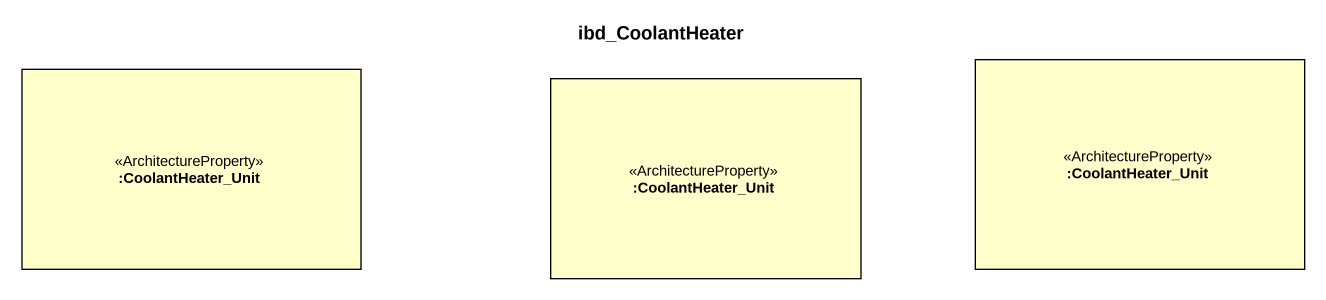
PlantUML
@startuml
title ibd_CoolantHeater
rectangle ":CoolantHeater_Unit" as CoolantHeater_Unit <<ArchitectureProperty>>
rectangle ":CoolantHeater_Unit" as CoolantHeater_Unit_2 <<ArchitectureProperty>>
rectangle ":CoolantHeater_Unit" as CoolantHeater_Unit_3 <<ArchitectureProperty>>
@enduml
